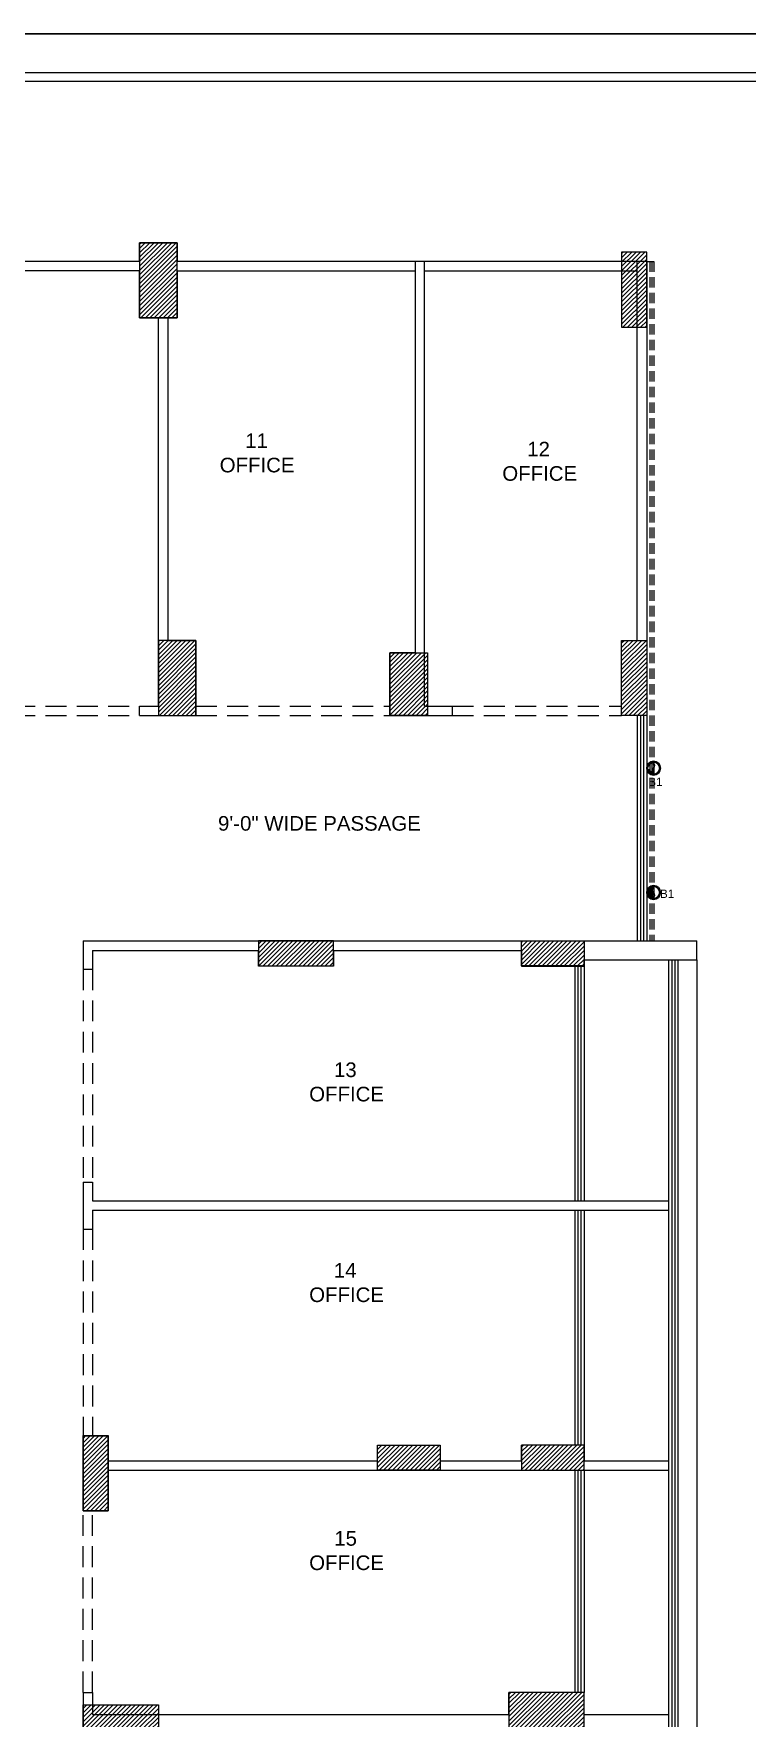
# Model space of a CAD drawing. Header units: inches. Extents: x 1807 to 67852, y 1160 to 20242.
# Drawn here: x 12312 to 12654, y 9032 to 9839 of the extents above; entities that cross this region are included whole.
import ezdxf

# ---------------------------------------------------------------- set-up
doc = ezdxf.new("R2010")
doc.units = ezdxf.units.IN
doc.header["$MEASUREMENT"] = 0
doc.linetypes.add('DASHED', pattern=[0.75, 0.5, -0.25])
for name, color, linetype, lineweight in [('02WINDOW & DOTTED', 8, 'Continuous', 20), ('4 upvc pip', 5, 'Continuous', 30), ('4 upvc pip hatch', 6, 'Continuous', 5), ('4. UPCV', 6, 'Continuous', 30), ('A-HATCH', 252, 'Continuous', 13), ('column_01', 7, 'Continuous', 18), ('HATCH', 8, 'Continuous', 0), ('RAILING', 8, 'Continuous', 25), ('SHOP TEXT', 7, 'Continuous', 15), ('wall', 7, 'Continuous', 20)]:
    doc.layers.add(name, color=color, linetype=linetype, lineweight=lineweight)
doc.styles.add('Krupalu 1', font='arial.ttf')
pattern_1 = [(45, (0, -2407.892), (-1.0606601718, 1.0606601718), [])]

# ---------------------------------------------------------------- blocks, each defined once
blk = doc.blocks.new('rtytrut')
at = {"layer": 'HATCH'}
h = blk.add_hatch(dxfattribs=at)
h.set_pattern_fill('ANSI31', color=256, scale=12, style=0)
h.set_pattern_definition(pattern_1)
h.paths.add_polyline_path([(135808.18, -629839.89), (135808.18, -629875.89), (135826.18, -629875.89), (135826.18, -629839.89)])
h = blk.add_hatch(dxfattribs=at)
h.set_pattern_fill('ANSI31', color=256, scale=12, style=0)
h.set_pattern_definition(pattern_1)
h.paths.add_polyline_path([(136039.18, -629844.39), (136039.18, -629880.39), (136051.18, -629880.39), (136051.18, -629844.39)])
h = blk.add_hatch(dxfattribs=at)
h.set_pattern_fill('ANSI31', color=256, scale=12, style=0)
h.set_pattern_definition(pattern_1)
h.paths.add_polyline_path([(135835.18, -630066.39), (135835.18, -630030.39), (135817.18, -630030.39), (135817.18, -630066.39)])
h = blk.add_hatch(dxfattribs=at)
h.set_pattern_fill('ANSI31', color=256, scale=12, style=0)
h.set_pattern_definition(pattern_1)
h.paths.add_polyline_path([(136039.18, -630066.39), (136039.18, -630030.39), (136051.18, -630030.39), (136051.18, -630066.39)])
h = blk.add_hatch(dxfattribs=at)
h.set_pattern_fill('ANSI31', color=256, scale=12, style=0)
h.set_pattern_definition(pattern_1)
h.paths.add_polyline_path([(135928.18, -630066.39), (135928.18, -630036.39), (135946.18, -630036.39), (135946.18, -630066.39)])
h = blk.add_hatch(dxfattribs=at)
h.set_pattern_fill('ANSI31', color=256, scale=12, style=0)
h.set_pattern_definition(pattern_1)
h.paths.add_polyline_path([(135865.18, -630186.39), (135901.18, -630186.39), (135901.18, -630174.39), (135865.18, -630174.39)])
h = blk.add_hatch(dxfattribs=at)
h.set_pattern_fill('ANSI31', color=256, scale=12, style=0)
h.set_pattern_definition(pattern_1)
h.paths.add_polyline_path([(136021.18, -630186.39), (135991.18, -630186.39), (135991.18, -630174.39), (136021.18, -630174.39)])
h = blk.add_hatch(dxfattribs=at)
h.set_pattern_fill('ANSI31', color=256, scale=12, style=0)
h.set_pattern_definition(pattern_1)
h.paths.add_polyline_path([(135793.18, -630411.39), (135793.18, -630447.39), (135781.18, -630447.39), (135781.18, -630411.39)])
h = blk.add_hatch(dxfattribs=at)
h.set_pattern_fill('ANSI31', color=256, scale=12, style=0)
h.set_pattern_definition(pattern_1)
h.paths.add_polyline_path([(135922.18, -630415.89), (135952.18, -630415.89), (135952.18, -630427.89), (135922.18, -630427.89)])
h = blk.add_hatch(dxfattribs=at)
h.set_pattern_fill('ANSI31', color=256, scale=12, style=0)
h.set_pattern_definition(pattern_1)
h.paths.add_polyline_path([(136021.18, -630415.89), (135991.18, -630415.89), (135991.18, -630427.89), (136021.18, -630427.89)])
h = blk.add_hatch(dxfattribs=at)
h.set_pattern_fill('ANSI31', color=256, scale=12, style=0)
h.set_pattern_definition(pattern_1)
h.paths.add_polyline_path([(135781.18, -630540.39), (135817.18, -630540.39), (135817.18, -630552.39), (135781.18, -630552.39)])
h = blk.add_hatch(dxfattribs=at)
h.set_pattern_fill('ANSI31', color=256, scale=12, style=0)
h.set_pattern_definition(pattern_1)
h.paths.add_polyline_path([(136021.18, -630534.39), (135985.18, -630534.39), (135985.18, -630552.39), (136021.18, -630552.39)])
at = {"layer": 'column_01'}
for points in [[(135808.18, -629839.89), (135808.18, -629875.89), (135826.18, -629875.89), (135826.18, -629839.89)], [(136039.18, -629844.39), (136039.18, -629880.39), (136051.18, -629880.39), (136051.18, -629844.39)], [(135835.18, -630066.39), (135835.18, -630030.39), (135817.18, -630030.39), (135817.18, -630066.39)], [(136039.18, -630066.39), (136039.18, -630030.39), (136051.18, -630030.39), (136051.18, -630066.39)], [(135928.18, -630066.39), (135928.18, -630036.39), (135946.18, -630036.39), (135946.18, -630066.39)], [(135865.18, -630186.39), (135901.18, -630186.39), (135901.18, -630174.39), (135865.18, -630174.39)], [(136021.18, -630186.39), (135991.18, -630186.39), (135991.18, -630174.39), (136021.18, -630174.39)], [(135793.18, -630411.39), (135793.18, -630447.39), (135781.18, -630447.39), (135781.18, -630411.39)], [(135922.18, -630415.89), (135952.18, -630415.89), (135952.18, -630427.89), (135922.18, -630427.89)], [(136021.18, -630415.89), (135991.18, -630415.89), (135991.18, -630427.89), (136021.18, -630427.89)], [(135781.18, -630540.39), (135817.18, -630540.39), (135817.18, -630552.39), (135781.18, -630552.39)], [(136021.18, -630534.39), (135985.18, -630534.39), (135985.18, -630552.39), (136021.18, -630552.39)]]:
    blk.add_lwpolyline(points, close=True, dxfattribs=at)

msp = doc.modelspace()

# ---------------------------------------------------------------- hatches: boundary and pattern name
at = {"layer": '4 upvc pip hatch', "ltscale": 10}
h = msp.add_hatch(dxfattribs=at)
h.set_pattern_fill('ANSI31', color=256, scale=3, angle=180, style=0)
h.set_pattern_definition([(135, (76293.23698, -131239.00237), (0.2651650429, 0.2651650429), [])])
edge = h.paths.add_edge_path()
edge.add_spline(control_points=[(12608.85, 9483.97), (12608.44, 9484.53), (12607.41, 9485.92), (12609.68, 9487.98), (12608.69, 9489.37), (12608.29, 9489.94)], knot_values=[0, 0, 0, 0, 1.259254, 3.09623, 4.348223, 4.348223, 4.348223, 4.348223], degree=3, periodic=0)
edge.add_arc((12608.64, 9486.96), 3, 180, 276.73796, ccw=False)
edge.add_arc((12608.64, 9486.96), 3, 94.06339, 180, ccw=False)
h = msp.add_hatch(dxfattribs=at)
h.set_pattern_fill('ANSI31', color=256, scale=3, angle=180, style=0)
h.set_pattern_definition([(225, (76293.23698, 150153.3406), (0.2651650429, -0.2651650429), [])])
edge = h.paths.add_edge_path()
edge.add_spline(control_points=[(12608.85, 9430.37), (12608.44, 9429.81), (12607.41, 9428.42), (12609.68, 9426.36), (12608.69, 9424.97), (12608.29, 9424.4)], knot_values=[0, 0, 0, 0, 1.259254, 3.09623, 4.348223, 4.348223, 4.348223, 4.348223], degree=3, periodic=0)
edge.add_arc((12608.64, 9427.38), 3, 83.26204, 180)
edge.add_arc((12608.64, 9427.38), 3, 180, 265.93661)

# ---------------------------------------------------------------- linework, layer by layer
at = {"layer": '02WINDOW & DOTTED', "linetype": 'DASHED', "ltscale": 10}
for p, q in [((12605.34, 9729.67), (12608.84, 9729.67)), ((12605.34, 9729.67), (12608.84, 9729.67)), ((12605.34, 9729.67), (12608.84, 9729.67)), ((12605.34, 9729.67), (12608.84, 9729.67)), ((12606.84, 9729.67), (12606.84, 9404.17)), ((12606.84, 9729.67), (12606.84, 9404.17)), ((12606.84, 9729.67), (12606.84, 9404.17)), ((12606.84, 9729.67), (12606.84, 9404.17)), ((12606.84, 9729.67), (12606.84, 9404.17)), ((12606.84, 9729.67), (12606.84, 9404.17)), ((12606.84, 9729.67), (12606.84, 9404.17)), ((12606.84, 9729.67), (12606.84, 9404.17)), ((12607.84, 9729.67), (12607.84, 9404.17)), ((12607.84, 9729.67), (12607.84, 9404.17)), ((12607.84, 9729.67), (12607.84, 9404.17)), ((12607.84, 9729.67), (12607.84, 9404.17)), ((12607.84, 9729.67), (12607.84, 9404.17)), ((12607.84, 9729.67), (12607.84, 9404.17)), ((12607.84, 9729.67), (12607.84, 9404.17)), ((12607.84, 9729.67), (12607.84, 9404.17)), ((12608.84, 9729.67), (12608.84, 9404.17)), ((12608.84, 9729.67), (12608.84, 9404.17)), ((12608.84, 9729.67), (12608.84, 9404.17)), ((12608.84, 9729.67), (12608.84, 9404.17)), ((12608.84, 9729.67), (12608.84, 9404.17)), ((12608.84, 9729.67), (12608.84, 9404.17)), ((12608.84, 9729.67), (12608.84, 9404.17)), ((12608.84, 9729.67), (12608.84, 9404.17))]:
    msp.add_line(p, q, dxfattribs=at)
at = {"layer": '02WINDOW & DOTTED', "linetype": 'DASHED', "ltscale": 20}
for p, q in [((12212.34, 9516.67), (12362.34, 9516.67)), ((12212.34, 9516.67), (12362.34, 9516.67)), ((12212.34, 9516.67), (12362.34, 9516.67)), ((12212.34, 9516.67), (12362.34, 9516.67)), ((12389.34, 9516.67), (12482.34, 9516.67)), ((12389.34, 9516.67), (12482.34, 9516.67)), ((12389.34, 9516.67), (12482.34, 9516.67)), ((12389.34, 9516.67), (12482.34, 9516.67)), ((12512.34, 9516.67), (12593.34, 9516.67)), ((12512.34, 9516.67), (12593.34, 9516.67)), ((12512.34, 9516.67), (12593.34, 9516.67)), ((12512.34, 9516.67), (12593.34, 9516.67)), ((12212.34, 9512.17), (12362.34, 9512.17)), ((12212.34, 9512.17), (12362.34, 9512.17)), ((12212.34, 9512.17), (12362.34, 9512.17)), ((12212.34, 9512.17), (12362.34, 9512.17)), ((12389.34, 9512.17), (12482.34, 9512.17)), ((12389.34, 9512.17), (12482.34, 9512.17)), ((12389.34, 9512.17), (12482.34, 9512.17)), ((12389.34, 9512.17), (12482.34, 9512.17)), ((12512.34, 9512.17), (12593.34, 9512.17)), ((12512.34, 9512.17), (12593.34, 9512.17)), ((12512.34, 9512.17), (12593.34, 9512.17)), ((12512.34, 9512.17), (12593.34, 9512.17)), ((12335.34, 9390.67), (12335.34, 9288.67)), ((12335.34, 9390.67), (12335.34, 9288.67)), ((12335.34, 9390.67), (12335.34, 9288.67)), ((12335.34, 9390.67), (12335.34, 9288.67)), ((12339.84, 9390.67), (12339.84, 9288.67)), ((12339.84, 9390.67), (12339.84, 9288.67)), ((12339.84, 9390.67), (12339.84, 9288.67)), ((12339.84, 9390.67), (12339.84, 9288.67)), ((12335.34, 9266.17), (12335.34, 9167.17)), ((12335.34, 9266.17), (12335.34, 9167.17)), ((12335.34, 9266.17), (12335.34, 9167.17)), ((12335.34, 9266.17), (12335.34, 9167.17)), ((12339.84, 9266.17), (12339.84, 9167.17)), ((12339.84, 9266.17), (12339.84, 9167.17)), ((12339.84, 9266.17), (12339.84, 9167.17)), ((12339.84, 9266.17), (12339.84, 9167.17)), ((12335.34, 9044.17), (12335.34, 9131.17)), ((12335.34, 9044.17), (12335.34, 9131.17)), ((12335.34, 9044.17), (12335.34, 9131.17)), ((12335.34, 9044.17), (12335.34, 9131.17)), ((12339.84, 9044.17), (12339.84, 9131.17)), ((12339.84, 9044.17), (12339.84, 9131.17)), ((12339.84, 9044.17), (12339.84, 9131.17)), ((12339.84, 9044.17), (12339.84, 9131.17))]:
    msp.add_line(p, q, dxfattribs=at)
at = {"layer": '02WINDOW & DOTTED', "ltscale": 20}
for p, q in [((12600.84, 9512.17), (12600.84, 9404.17)), ((12600.84, 9512.17), (12600.84, 9404.17)), ((12600.84, 9512.17), (12600.84, 9404.17)), ((12600.84, 9512.17), (12600.84, 9404.17)), ((12602.34, 9512.17), (12602.34, 9404.17)), ((12602.34, 9512.17), (12602.34, 9404.17)), ((12602.34, 9512.17), (12602.34, 9404.17)), ((12602.34, 9512.17), (12602.34, 9404.17)), ((12603.84, 9512.18), (12603.84, 9404.17)), ((12603.84, 9512.18), (12603.84, 9404.17)), ((12603.84, 9512.18), (12603.84, 9404.17)), ((12603.84, 9512.18), (12603.84, 9404.17)), ((12605.34, 9512.18), (12605.34, 9404.17)), ((12605.34, 9512.18), (12605.34, 9404.17)), ((12605.34, 9512.18), (12605.34, 9404.17)), ((12605.34, 9512.18), (12605.34, 9404.17)), ((12570.84, 9392.17), (12570.84, 9279.67)), ((12570.84, 9392.17), (12570.84, 9279.67)), ((12570.84, 9392.17), (12570.84, 9279.67)), ((12570.84, 9392.17), (12570.84, 9279.67)), ((12572.34, 9392.17), (12572.34, 9279.67)), ((12572.34, 9392.17), (12572.34, 9279.67)), ((12572.34, 9392.17), (12572.34, 9279.67)), ((12572.34, 9392.17), (12572.34, 9279.67)), ((12573.84, 9392.17), (12573.84, 9279.67)), ((12573.84, 9392.17), (12573.84, 9279.67)), ((12573.84, 9392.17), (12573.84, 9279.67)), ((12573.84, 9392.17), (12573.84, 9279.67)), ((12575.34, 9392.17), (12575.34, 9279.67)), ((12575.34, 9392.17), (12575.34, 9279.67)), ((12575.34, 9392.17), (12575.34, 9279.67)), ((12575.34, 9392.17), (12575.34, 9279.67)), ((12570.84, 9275.17), (12570.84, 9162.67)), ((12570.84, 9275.17), (12570.84, 9162.67)), ((12570.84, 9275.17), (12570.84, 9162.67)), ((12570.84, 9275.17), (12570.84, 9162.67)), ((12572.34, 9275.17), (12572.34, 9162.67)), ((12572.34, 9275.17), (12572.34, 9162.67)), ((12572.34, 9275.17), (12572.34, 9162.67)), ((12572.34, 9275.17), (12572.34, 9162.67)), ((12573.84, 9275.17), (12573.84, 9162.67)), ((12573.84, 9275.17), (12573.84, 9162.67)), ((12573.84, 9275.17), (12573.84, 9162.67)), ((12573.84, 9275.17), (12573.84, 9162.67)), ((12575.34, 9275.17), (12575.34, 9162.67)), ((12575.34, 9275.17), (12575.34, 9162.67)), ((12575.34, 9275.17), (12575.34, 9162.67)), ((12575.34, 9275.17), (12575.34, 9162.67)), ((12570.84, 9150.67), (12570.84, 9044.17)), ((12570.84, 9150.67), (12570.84, 9044.17)), ((12570.84, 9150.67), (12570.84, 9044.17)), ((12570.84, 9150.67), (12570.84, 9044.17)), ((12572.34, 9150.67), (12572.34, 9044.17)), ((12572.34, 9150.67), (12572.34, 9044.17)), ((12572.34, 9150.67), (12572.34, 9044.17)), ((12572.34, 9150.67), (12572.34, 9044.17)), ((12573.84, 9150.67), (12573.84, 9044.17)), ((12573.84, 9150.67), (12573.84, 9044.17)), ((12573.84, 9150.67), (12573.84, 9044.17)), ((12573.84, 9150.67), (12573.84, 9044.17)), ((12575.34, 9150.67), (12575.34, 9044.17)), ((12575.34, 9150.67), (12575.34, 9044.17)), ((12575.34, 9150.67), (12575.34, 9044.17)), ((12575.34, 9150.67), (12575.34, 9044.17))]:
    msp.add_line(p, q, dxfattribs=at)
at = {"layer": '4 upvc pip'}
msp.add_lwpolyline([(11297.95, 9838.79), (13721.15, 9838.79), (13721.15, 8125.42), (11297.95, 8125.42)], close=True, dxfattribs=at)
at = {"layer": '4. UPCV', "ltscale": 10}
for centre, radius in [((12608.64, 9486.96), 3.3), ((12608.64, 9486.96), 3), ((12608.64, 9427.38), 3.3), ((12608.64, 9427.38), 3)]:
    msp.add_circle(centre, radius, dxfattribs=at)
for points in [[(12608.85, 9483.97), (12608.44, 9484.53), (12607.41, 9485.92), (12609.68, 9487.98), (12608.69, 9489.37), (12608.29, 9489.94)], [(12608.85, 9430.37), (12608.44, 9429.81), (12607.41, 9428.42), (12609.68, 9426.36), (12608.69, 9424.97), (12608.29, 9424.4)]]:
    msp.add_open_spline(points, degree=3, knots=[0, 0, 0, 0, 1.888881, 4.644345, 6.522333, 6.522333, 6.522333, 6.522333], dxfattribs=at)
at = {"layer": 'A-HATCH'}
for points in [[(13655.4, 9820.03), (11359.62, 9820.03, 0.414214), (11316.72, 9777.12), (11316.72, 8191.17, 0.414214), (11363.7, 8144.18), (13652.35, 8144.18, 0.414214), (13702.39, 8194.22), (13702.39, 9773.04, 0.414214)], [(13655.4, 9815.86), (11359.62, 9815.86, 0.414214), (11320.89, 9777.12), (11320.89, 8191.17, 0.414214), (11363.7, 8148.35), (13652.35, 8148.35, 0.414214), (13698.22, 8194.22), (13698.22, 9773.04, 0.414214)]]:
    msp.add_lwpolyline(points, format="xyb", close=True, dxfattribs=at)
at = {"layer": 'RAILING'}
for p, q in [((12615.84, 9395.17), (12615.84, 8661.67)), ((12615.84, 9395.17), (12615.84, 8661.67)), ((12617.34, 9395.17), (12617.34, 8661.67)), ((12617.34, 9395.17), (12617.34, 8661.67)), ((12617.34, 9395.17), (12617.34, 8661.67)), ((12617.34, 9395.17), (12617.34, 8661.67)), ((12618.84, 9395.17), (12618.84, 8661.67)), ((12618.84, 9395.17), (12618.84, 8661.67)), ((12618.84, 9395.17), (12618.84, 8661.67)), ((12618.84, 9395.17), (12618.84, 8661.67)), ((12620.34, 9395.17), (12620.34, 8661.67)), ((12620.34, 9395.17), (12620.34, 8661.67)), ((12620.34, 9395.17), (12620.34, 8661.67)), ((12620.34, 9395.17), (12620.34, 8661.67)), ((12629.34, 9395.17), (12629.34, 8661.67)), ((12629.34, 9395.17), (12629.34, 8661.67)), ((12629.34, 9395.17), (12629.34, 8661.67)), ((12629.34, 9395.17), (12629.34, 8661.67))]:
    msp.add_line(p, q, dxfattribs=at)
at = {"layer": 'wall'}
for p, q in [((12380.34, 9725.17), (12494.34, 9725.17)), ((12380.34, 9725.17), (12494.34, 9725.17)), ((12380.34, 9725.17), (12494.34, 9725.17)), ((12380.34, 9725.17), (12494.34, 9725.17)), ((12498.84, 9516.67), (12498.84, 9729.67)), ((12498.84, 9516.67), (12498.84, 9729.67)), ((12498.84, 9516.67), (12498.84, 9729.67)), ((12498.84, 9516.67), (12498.84, 9729.67)), ((12498.84, 9725.17), (12600.84, 9725.17)), ((12498.84, 9725.17), (12600.84, 9725.17)), ((12498.84, 9725.17), (12600.84, 9725.17)), ((12498.84, 9725.17), (12600.84, 9725.17)), ((12600.84, 9548.17), (12600.84, 9729.67)), ((12600.84, 9548.17), (12600.84, 9729.67)), ((12600.84, 9548.17), (12600.84, 9729.67)), ((12600.84, 9548.17), (12600.84, 9729.67)), ((12605.34, 9729.67), (12605.34, 9512.18)), ((12605.34, 9729.67), (12605.34, 9512.18)), ((12605.34, 9729.67), (12605.34, 9512.18)), ((12605.34, 9729.67), (12605.34, 9512.18)), ((12371.34, 9516.67), (12371.34, 9702.67)), ((12371.34, 9516.67), (12371.34, 9702.67)), ((12371.34, 9516.67), (12371.34, 9702.67)), ((12371.34, 9516.67), (12371.34, 9702.67)), ((12593.34, 9512.17), (12593.34, 9548.17)), ((12593.34, 9548.17), (12600.84, 9548.17)), ((12593.34, 9512.17), (12593.34, 9548.17)), ((12593.34, 9548.17), (12600.84, 9548.17)), ((12593.34, 9548.17), (12600.84, 9548.17)), ((12593.34, 9512.17), (12593.34, 9548.17)), ((12593.34, 9512.17), (12593.34, 9548.17)), ((12593.34, 9548.17), (12600.84, 9548.17)), ((12362.34, 9516.67), (12371.34, 9516.67)), ((12362.34, 9512.17), (12362.34, 9516.67)), ((12362.34, 9516.67), (12371.34, 9516.67)), ((12362.34, 9512.17), (12362.34, 9516.67)), ((12362.34, 9512.17), (12362.34, 9516.67)), ((12362.34, 9516.67), (12371.34, 9516.67)), ((12362.34, 9516.67), (12371.34, 9516.67)), ((12362.34, 9512.17), (12362.34, 9516.67)), ((12498.84, 9516.67), (12512.34, 9516.67)), ((12498.84, 9516.67), (12512.34, 9516.67)), ((12498.84, 9516.67), (12512.34, 9516.67)), ((12498.84, 9516.67), (12512.34, 9516.67)), ((12512.34, 9512.17), (12512.34, 9516.67)), ((12512.34, 9512.17), (12512.34, 9516.67)), ((12512.34, 9512.17), (12512.34, 9516.67)), ((12512.34, 9512.17), (12512.34, 9516.67)), ((12362.34, 9512.17), (12389.34, 9512.17)), ((12362.34, 9512.17), (12389.34, 9512.17)), ((12362.34, 9512.17), (12389.34, 9512.17)), ((12362.34, 9512.17), (12389.34, 9512.17)), ((12371.23, 9512.18), (12375.73, 9512.18)), ((12371.23, 9512.18), (12375.73, 9512.18)), ((12371.23, 9512.18), (12375.73, 9512.18)), ((12371.23, 9512.18), (12375.73, 9512.18)), ((12371.34, 9512.17), (12371.34, 9512.18)), ((12371.34, 9512.17), (12371.34, 9512.18)), ((12371.34, 9512.17), (12371.34, 9512.18)), ((12371.34, 9512.17), (12371.34, 9512.18)), ((12482.34, 9512.17), (12512.34, 9512.17)), ((12482.34, 9512.17), (12512.34, 9512.17)), ((12482.34, 9512.17), (12512.34, 9512.17)), ((12482.34, 9512.17), (12512.34, 9512.17)), ((12494.23, 9512.18), (12498.73, 9512.18)), ((12494.23, 9512.18), (12498.73, 9512.18)), ((12494.23, 9512.18), (12498.73, 9512.18)), ((12494.23, 9512.18), (12498.73, 9512.18)), ((12605.34, 9512.17), (12593.34, 9512.17)), ((12605.34, 9512.17), (12593.34, 9512.17)), ((12605.34, 9512.17), (12593.34, 9512.17)), ((12605.34, 9512.17), (12593.34, 9512.17)), ((12335.34, 9404.17), (12629.34, 9404.17)), ((12335.34, 9404.17), (12335.34, 9390.67)), ((12335.34, 9404.17), (12629.34, 9404.17)), ((12335.34, 9404.17), (12335.34, 9390.67)), ((12335.34, 9404.17), (12629.34, 9404.17)), ((12335.34, 9404.17), (12629.34, 9404.17)), ((12335.34, 9404.17), (12335.34, 9390.67)), ((12335.34, 9404.17), (12335.34, 9390.67)), ((12629.34, 9395.17), (12629.34, 9404.17)), ((12629.34, 9395.17), (12629.34, 9404.17)), ((12629.34, 9395.17), (12629.34, 9404.17)), ((12629.34, 9395.17), (12629.34, 9404.17)), ((12339.84, 9399.67), (12419.34, 9399.67)), ((12339.84, 9399.67), (12339.84, 9390.67)), ((12339.84, 9399.67), (12419.34, 9399.67)), ((12339.84, 9399.67), (12339.84, 9390.67)), ((12339.84, 9399.67), (12419.34, 9399.67)), ((12339.84, 9399.67), (12419.34, 9399.67)), ((12339.84, 9399.67), (12339.84, 9390.67)), ((12339.84, 9399.67), (12339.84, 9390.67)), ((12455.34, 9399.67), (12545.34, 9399.67)), ((12455.34, 9399.67), (12545.34, 9399.67)), ((12455.34, 9399.67), (12545.34, 9399.67)), ((12455.34, 9399.67), (12545.34, 9399.67)), ((12575.34, 9395.17), (12629.34, 9395.17)), ((12575.34, 9395.17), (12629.34, 9395.17)), ((12575.34, 9395.17), (12629.34, 9395.17)), ((12575.34, 9395.17), (12629.34, 9395.17)), ((12335.34, 9390.67), (12339.84, 9390.67)), ((12335.34, 9390.67), (12339.84, 9390.67)), ((12335.34, 9390.67), (12339.84, 9390.67)), ((12335.34, 9390.67), (12339.84, 9390.67)), ((12335.34, 9288.67), (12339.84, 9288.67)), ((12335.34, 9288.67), (12335.34, 9266.17)), ((12335.34, 9288.67), (12339.84, 9288.67)), ((12335.34, 9288.67), (12335.34, 9266.17)), ((12335.34, 9288.67), (12339.84, 9288.67)), ((12335.34, 9288.67), (12339.84, 9288.67)), ((12335.34, 9288.67), (12335.34, 9266.17)), ((12335.34, 9288.67), (12335.34, 9266.17)), ((12339.84, 9288.67), (12339.84, 9279.67)), ((12339.84, 9288.67), (12339.84, 9279.67)), ((12339.84, 9288.67), (12339.84, 9279.67)), ((12339.84, 9288.67), (12339.84, 9279.67)), ((12339.84, 9279.67), (12569.34, 9279.67)), ((12339.84, 9279.67), (12569.34, 9279.67)), ((12339.84, 9279.67), (12569.34, 9279.67)), ((12339.84, 9279.67), (12569.34, 9279.67)), ((12339.84, 9275.17), (12569.34, 9275.17)), ((12339.84, 9275.17), (12339.84, 9266.17)), ((12339.84, 9275.17), (12569.34, 9275.17)), ((12339.84, 9275.17), (12339.84, 9266.17)), ((12339.84, 9275.17), (12569.34, 9275.17)), ((12339.84, 9275.17), (12569.34, 9275.17)), ((12339.84, 9275.17), (12339.84, 9266.17)), ((12339.84, 9275.17), (12339.84, 9266.17)), ((12569.34, 9279.67), (12615.84, 9279.67)), ((12569.34, 9279.67), (12615.84, 9279.67)), ((12569.34, 9279.67), (12615.84, 9279.67)), ((12569.34, 9279.67), (12615.84, 9279.67)), ((12569.34, 9275.17), (12615.84, 9275.17)), ((12569.34, 9275.17), (12615.84, 9275.17)), ((12569.34, 9275.17), (12615.84, 9275.17)), ((12569.34, 9275.17), (12615.84, 9275.17)), ((12335.34, 9266.17), (12339.84, 9266.17)), ((12335.34, 9266.17), (12339.84, 9266.17)), ((12335.34, 9266.17), (12339.84, 9266.17)), ((12335.34, 9266.17), (12339.84, 9266.17)), ((12335.34, 9167.17), (12335.34, 9131.17)), ((12335.34, 9167.17), (12347.34, 9167.17)), ((12335.34, 9167.17), (12335.34, 9131.17)), ((12335.34, 9167.17), (12347.34, 9167.17)), ((12335.34, 9167.17), (12347.34, 9167.17)), ((12335.34, 9167.17), (12335.34, 9131.17)), ((12335.34, 9167.17), (12335.34, 9131.17)), ((12335.34, 9167.17), (12347.34, 9167.17)), ((12347.34, 9131.17), (12347.34, 9167.17)), ((12347.34, 9131.17), (12347.34, 9167.17)), ((12347.34, 9131.17), (12347.34, 9167.17)), ((12347.34, 9131.17), (12347.34, 9167.17)), ((12575.34, 9162.67), (12545.34, 9162.67)), ((12545.34, 9155.17), (12545.34, 9162.67)), ((12575.34, 9162.67), (12545.34, 9162.67)), ((12545.34, 9155.17), (12545.34, 9162.67)), ((12545.34, 9155.17), (12545.34, 9162.67)), ((12575.34, 9162.67), (12545.34, 9162.67)), ((12575.34, 9162.67), (12545.34, 9162.67)), ((12545.34, 9155.17), (12545.34, 9162.67)), ((12575.34, 9162.67), (12575.34, 9155.17)), ((12575.34, 9162.67), (12575.34, 9155.17)), ((12575.34, 9162.67), (12575.34, 9155.17)), ((12575.34, 9162.67), (12575.34, 9155.17)), ((12347.34, 9155.17), (12476.34, 9155.17)), ((12347.34, 9155.17), (12476.34, 9155.17)), ((12347.34, 9155.17), (12476.34, 9155.17)), ((12347.34, 9155.17), (12476.34, 9155.17)), ((12506.34, 9155.17), (12545.34, 9155.17)), ((12506.34, 9155.17), (12545.34, 9155.17)), ((12506.34, 9155.17), (12545.34, 9155.17)), ((12506.34, 9155.17), (12545.34, 9155.17)), ((12575.34, 9155.17), (12615.84, 9155.17)), ((12575.34, 9155.17), (12615.84, 9155.17)), ((12575.34, 9155.17), (12615.84, 9155.17)), ((12575.34, 9155.17), (12615.84, 9155.17)), ((12347.34, 9150.67), (12575.34, 9150.67)), ((12347.34, 9150.67), (12575.34, 9150.67)), ((12347.34, 9150.67), (12575.34, 9150.67)), ((12347.34, 9150.67), (12575.34, 9150.67)), ((12575.34, 9150.67), (12615.84, 9150.67)), ((12575.34, 9150.67), (12615.84, 9150.67)), ((12575.34, 9150.67), (12615.84, 9150.67)), ((12575.34, 9150.67), (12615.84, 9150.67)), ((12335.34, 9131.17), (12347.34, 9131.17)), ((12335.34, 9131.17), (12347.34, 9131.17)), ((12335.34, 9131.17), (12347.34, 9131.17)), ((12335.34, 9131.17), (12347.34, 9131.17)), ((12335.34, 9044.17), (12339.84, 9044.17)), ((12335.34, 9044.17), (12335.34, 9020.17)), ((12335.34, 9044.17), (12339.84, 9044.17)), ((12335.34, 9044.17), (12335.34, 9020.17)), ((12335.34, 9044.17), (12339.84, 9044.17)), ((12335.34, 9044.17), (12339.84, 9044.17)), ((12335.34, 9044.17), (12335.34, 9020.17)), ((12335.34, 9044.17), (12335.34, 9020.17)), ((12339.84, 9044.17), (12339.84, 9033.67)), ((12339.84, 9044.17), (12339.84, 9033.67)), ((12339.84, 9044.17), (12339.84, 9033.67)), ((12339.84, 9044.17), (12339.84, 9033.67)), ((12575.34, 9044.17), (12539.34, 9044.17)), ((12539.34, 9033.67), (12539.34, 9044.17)), ((12575.34, 9044.17), (12539.34, 9044.17)), ((12539.34, 9033.67), (12539.34, 9044.17)), ((12539.34, 9033.67), (12539.34, 9044.17)), ((12575.34, 9044.17), (12539.34, 9044.17)), ((12575.34, 9044.17), (12539.34, 9044.17)), ((12539.34, 9033.67), (12539.34, 9044.17)), ((12575.34, 9033.67), (12575.34, 9044.17)), ((12575.34, 9033.67), (12575.34, 9044.17)), ((12575.34, 9033.67), (12575.34, 9044.17)), ((12575.34, 9033.67), (12575.34, 9044.17)), ((12339.84, 9033.67), (12539.34, 9033.67)), ((12339.84, 9033.67), (12539.34, 9033.67)), ((12339.84, 9033.67), (12539.34, 9033.67)), ((12339.84, 9033.67), (12539.34, 9033.67)), ((12575.34, 9033.67), (12615.84, 9033.67)), ((12575.34, 9033.67), (12615.84, 9033.67)), ((12575.34, 9033.67), (12615.84, 9033.67)), ((12575.34, 9033.67), (12615.84, 9033.67))]:
    msp.add_line(p, q, dxfattribs=at)
for points in [[(12362.34, 9729.67), (12203.34, 9729.67), (12203.34, 9741.67), (12191.34, 9741.67)], [(12362.34, 9729.67), (12203.34, 9729.67), (12203.34, 9741.67), (12191.34, 9741.67)], [(12362.34, 9729.67), (12203.34, 9729.67), (12203.34, 9741.67), (12191.34, 9741.67)], [(12362.34, 9729.67), (12203.34, 9729.67), (12203.34, 9741.67), (12191.34, 9741.67)], [(12362.34, 9729.67), (12362.34, 9738.67), (12380.34, 9738.67), (12380.34, 9729.67)], [(12362.34, 9729.67), (12362.34, 9738.67), (12380.34, 9738.67), (12380.34, 9729.67)], [(12362.34, 9729.67), (12362.34, 9738.67), (12380.34, 9738.67), (12380.34, 9729.67)], [(12362.34, 9729.67), (12362.34, 9738.67), (12380.34, 9738.67), (12380.34, 9729.67)], [(12362.34, 9725.17), (12203.34, 9725.17), (12203.34, 9711.67), (12195.84, 9711.67)], [(12362.34, 9725.17), (12203.34, 9725.17), (12203.34, 9711.67), (12195.84, 9711.67)], [(12362.34, 9725.17), (12203.34, 9725.17), (12203.34, 9711.67), (12195.84, 9711.67)], [(12362.34, 9725.17), (12203.34, 9725.17), (12203.34, 9711.67), (12195.84, 9711.67)], [(12380.34, 9702.67), (12362.34, 9702.67), (12362.34, 9725.17)], [(12380.34, 9702.67), (12362.34, 9702.67), (12362.34, 9725.17)], [(12380.34, 9702.67), (12362.34, 9702.67), (12362.34, 9725.17)], [(12380.34, 9702.67), (12362.34, 9702.67), (12362.34, 9725.17)], [(12605.34, 9729.67), (12380.34, 9729.67)], [(12605.34, 9729.67), (12380.34, 9729.67)], [(12605.34, 9729.67), (12380.34, 9729.67)], [(12380.34, 9725.17), (12380.34, 9702.67)], [(12380.34, 9725.17), (12380.34, 9702.67)], [(12380.34, 9725.17), (12380.34, 9702.67)], [(12380.34, 9725.17), (12380.34, 9702.67)], [(12494.34, 9729.67), (12494.34, 9542.18), (12482.34, 9542.18), (12482.34, 9512.17)], [(12494.34, 9729.67), (12494.34, 9542.18), (12482.34, 9542.18), (12482.34, 9512.17)], [(12494.34, 9729.67), (12494.34, 9542.18), (12482.34, 9542.18), (12482.34, 9512.17)], [(12494.34, 9729.67), (12494.34, 9542.18), (12482.34, 9542.18), (12482.34, 9512.17)], [(12375.84, 9702.67), (12375.84, 9548.17), (12389.34, 9548.17), (12389.34, 9512.17)], [(12375.84, 9702.67), (12375.84, 9548.17), (12389.34, 9548.17), (12389.34, 9512.17)], [(12375.84, 9702.67), (12375.84, 9548.17), (12389.34, 9548.17), (12389.34, 9512.17)], [(12375.84, 9702.67), (12375.84, 9548.17), (12389.34, 9548.17), (12389.34, 9512.17)], [(12455.34, 9399.67), (12455.34, 9392.17), (12419.34, 9392.17), (12419.34, 9399.67)], [(12455.34, 9399.67), (12455.34, 9392.17), (12419.34, 9392.17), (12419.34, 9399.67)], [(12455.34, 9399.67), (12455.34, 9392.17), (12419.34, 9392.17), (12419.34, 9399.67)], [(12455.34, 9399.67), (12455.34, 9392.17), (12419.34, 9392.17), (12419.34, 9399.67)], [(12545.34, 9399.67), (12545.34, 9392.17), (12575.34, 9392.17), (12575.34, 9395.17)], [(12545.34, 9399.67), (12545.34, 9392.17), (12575.34, 9392.17), (12575.34, 9395.17)], [(12545.34, 9399.67), (12545.34, 9392.17), (12575.34, 9392.17), (12575.34, 9395.17)], [(12545.34, 9399.67), (12545.34, 9392.17), (12575.34, 9392.17), (12575.34, 9395.17)], [(12476.34, 9155.17), (12476.34, 9162.67), (12506.34, 9162.67), (12506.34, 9155.17)], [(12476.34, 9155.17), (12476.34, 9162.67), (12506.34, 9162.67), (12506.34, 9155.17)], [(12476.34, 9155.17), (12476.34, 9162.67), (12506.34, 9162.67), (12506.34, 9155.17)], [(12476.34, 9155.17), (12476.34, 9162.67), (12506.34, 9162.67), (12506.34, 9155.17)]]:
    msp.add_lwpolyline(points, dxfattribs=at)

# ---------------------------------------------------------------- block references
at = {"layer": 'column_01'}
msp.add_blockref('rtytrut', (-123445.84, 639578.57), dxfattribs=at)
msp.add_blockref('rtytrut', (-123445.84, 639578.57), dxfattribs=at)
msp.add_blockref('rtytrut', (-123445.84, 639578.57), dxfattribs=at)
msp.add_blockref('rtytrut', (-123445.84, 639578.57), dxfattribs=at)

# ---------------------------------------------------------------- texts
at = {"layer": '4. UPCV', "ltscale": 10, "style": 'Krupalu 1'}
for p in [(12606.09, 9478.4), (12611.72, 9424.77)]:
    msp.add_text('B1', height=4, dxfattribs=at).set_placement(p)
at = {"layer": 'SHOP TEXT', "ltscale": 0.1, "style": 'Krupalu 1'}
for s, p in [('11', (12412.96, 9640.32)), ('11', (12412.96, 9640.32)), ('11', (12412.96, 9640.32)), ('11', (12412.96, 9640.32)), ('OFFICE', (12400.73, 9628.65)), ('OFFICE', (12400.73, 9628.65)), ('OFFICE', (12400.73, 9628.65)), ('OFFICE', (12400.73, 9628.65)), ('12 ', (12548.1, 9636.29)), ('12 ', (12548.1, 9636.29)), ('12 ', (12548.1, 9636.29)), ('12 ', (12548.1, 9636.29)), ('OFFICE', (12536.16, 9624.62)), ('OFFICE', (12536.16, 9624.62)), ('OFFICE', (12536.16, 9624.62)), ('OFFICE', (12536.16, 9624.62)), ('9\'-0" WIDE PASSAGE', (12399.93, 9457)), ('9\'-0" WIDE PASSAGE', (12399.93, 9457)), ('9\'-0" WIDE PASSAGE', (12399.93, 9457)), ('9\'-0" WIDE PASSAGE', (12399.93, 9457)), ('13 ', (12455.5, 9338.97)), ('13 ', (12455.5, 9338.97)), ('13 ', (12455.5, 9338.97)), ('13 ', (12455.5, 9338.97)), ('OFFICE', (12443.62, 9327.31)), ('OFFICE', (12443.62, 9327.31)), ('OFFICE', (12443.62, 9327.31)), ('OFFICE', (12443.62, 9327.31)), ('14 ', (12455.42, 9242.86)), ('14 ', (12455.42, 9242.86)), ('14 ', (12455.42, 9242.86)), ('14 ', (12455.42, 9242.86)), ('OFFICE', (12443.62, 9231.19)), ('OFFICE', (12443.62, 9231.19)), ('OFFICE', (12443.62, 9231.19)), ('OFFICE', (12443.62, 9231.19)), ('15 ', (12455.63, 9114.47)), ('15 ', (12455.63, 9114.47)), ('15 ', (12455.63, 9114.47)), ('15 ', (12455.63, 9114.47)), ('OFFICE', (12443.62, 9102.8)), ('OFFICE', (12443.62, 9102.8)), ('OFFICE', (12443.62, 9102.8)), ('OFFICE', (12443.62, 9102.8))]:
    msp.add_text(s, height=7, dxfattribs=at).set_placement(p)

doc.saveas('drawing.dxf')
